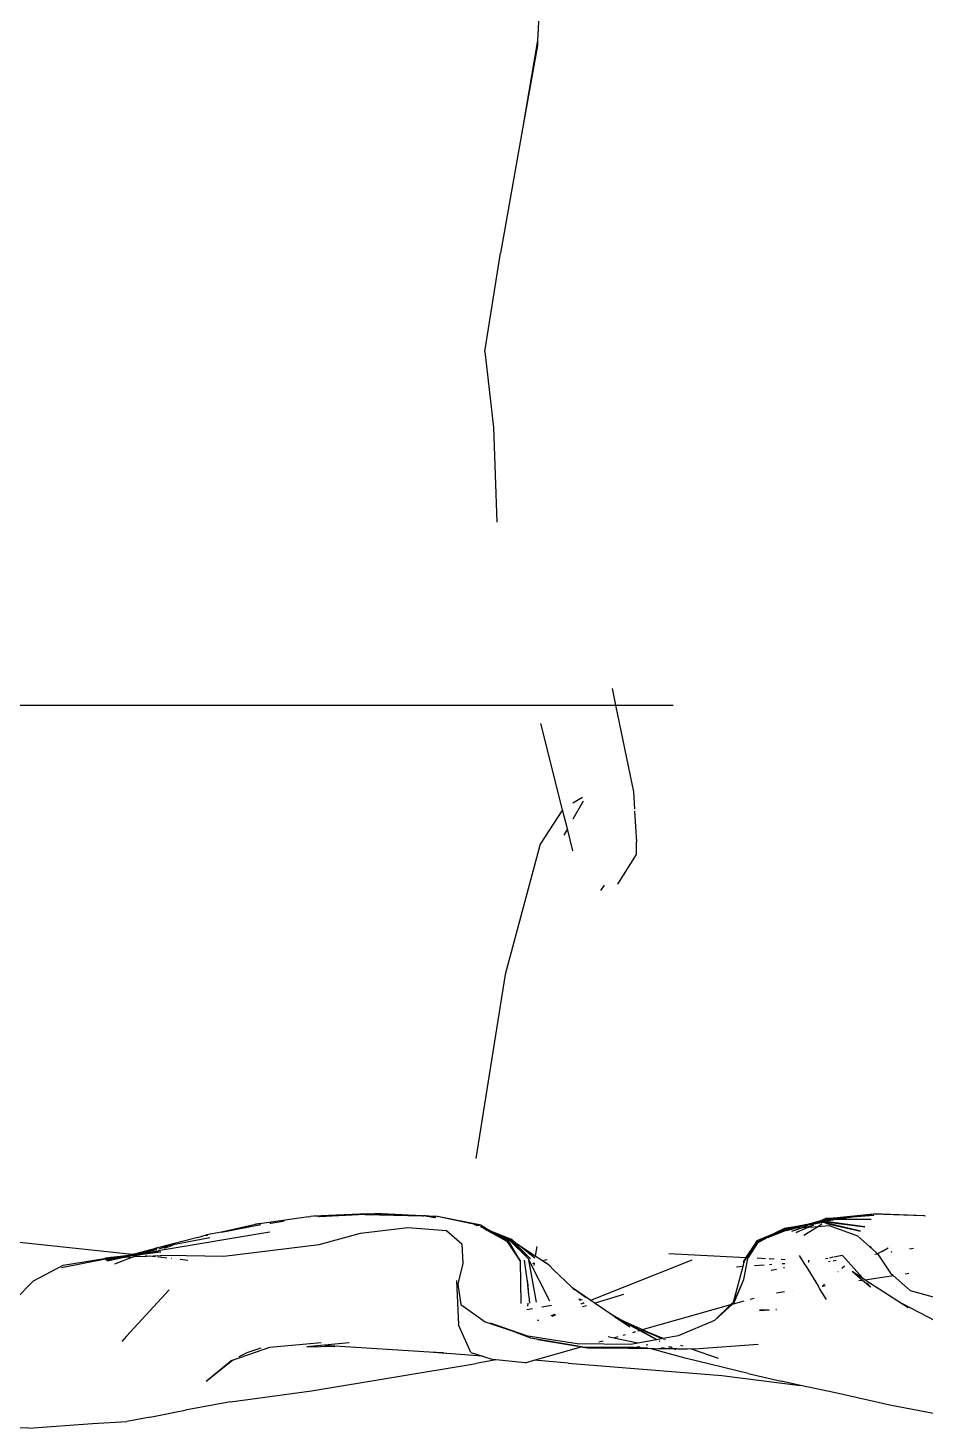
# Model space of a CAD drawing. Header units: millimetres. Extents: x -41292 to 298682, y -22072 to 33155.
# Drawn here: x 34556.5 to 34774.7, y -11864.1 to -11523.8 of the extents above; entities that cross this region are included whole.
import ezdxf

# ---------------------------------------------------------------- set-up
doc = ezdxf.new("R2010")
doc.units = ezdxf.units.MM

# ---------------------------------------------------------------- blocks, each defined once
blk = doc.blocks.new('rmfnasesx')
for p, q in [((62145.76, 4026.56), (62143.74, 3985.6)), ((62143.74, 3985.6), (62140.1, 3964.13)), ((62143.74, 3985.6), (62143.68, 3984.34)), ((62143.68, 3984.34), (62140.1, 3964.13)), ((62140.1, 3964.13), (62134.75, 3933.9)), ((62130.92, 3910.02), (62134.75, 3933.9)), ((62130.92, 3910.02), (62133.02, 3891.53)), ((62133.02, 3891.53), (62133.81, 3868.49)), ((62161.84, 3828.05), (62162.68, 3824.03)), ((61725.42, 3824.03), (62162.68, 3824.03)), ((62162.68, 3824.03), (62167.05, 3803)), ((62162.68, 3824.03), (62176.72, 3824.03)), ((62149.82, 3798.62), (62144.56, 3819.56)), ((62154.86, 3800.7), (62152.34, 3796.32)), ((62154.66, 3801.6), (62152.35, 3800.21)), ((62167.05, 3803), (62167.3, 3798.72)), ((62149.82, 3798.62), (62144.37, 3790.26)), ((62150.99, 3793.96), (62149.82, 3798.62)), ((62167.33, 3798.27), (62167.77, 3790.78)), ((62150.99, 3793.96), (62150.11, 3792.44)), ((62152.33, 3788.59), (62150.99, 3793.96)), ((62167.67, 3790.66), (62167.77, 3790.78)), ((62167.67, 3790.66), (62167.68, 3790.62)), ((62167.82, 3787.76), (62167.77, 3790.78)), ((62144.37, 3790.26), (62135.84, 3758.56)), ((62163.23, 3780.53), (62167.82, 3787.76)), ((62159.13, 3779.01), (62160.05, 3780.26)), ((62135.84, 3758.56), (62128.75, 3713.89)), ((62088.04, 3699.7), (62076.14, 3698.01)), ((62078.88, 3698.16), (62081.83, 3698.66)), ((62082.12, 3698.69), (62081.83, 3698.66)), ((62088.04, 3699.7), (62088.4, 3699.76)), ((62088.4, 3699.76), (62088.5, 3699.76)), ((62089.24, 3699.87), (62088.5, 3699.76)), ((62102.36, 3700.43), (62089.24, 3699.87)), ((62089.59, 3699.81), (62102.36, 3700.43)), ((62090.6, 3699.66), (62090.49, 3699.68)), ((62102.36, 3700.43), (62090.6, 3699.66)), ((62101.82, 3700.28), (62090.6, 3699.66)), ((62101.82, 3700.28), (62102.36, 3700.43)), ((62101.82, 3700.28), (62115.66, 3699.95)), ((62102.36, 3700.43), (62104.15, 3700.51)), ((62115.66, 3699.95), (62102.36, 3700.43)), ((62115.66, 3699.95), (62104.15, 3700.51)), ((62115.66, 3699.95), (62115.9, 3699.94)), ((62115.9, 3699.94), (62115.96, 3699.9)), ((62116.23, 3699.92), (62115.96, 3699.9)), ((62118.73, 3699.44), (62115.96, 3699.9)), ((62116.45, 3699.91), (62116.23, 3699.92)), ((62116.58, 3699.92), (62116.45, 3699.91)), ((62116.58, 3699.92), (62116.64, 3699.9)), ((62116.64, 3699.9), (62118.89, 3699.51)), ((62116.64, 3699.9), (62117.15, 3699.9)), ((62117.3, 3699.87), (62117.15, 3699.9)), ((62119.28, 3699.78), (62117.3, 3699.87)), ((62119.02, 3699.56), (62117.3, 3699.87)), ((62119.28, 3699.78), (62119.39, 3699.73)), ((62130.01, 3697.68), (62119.39, 3699.73)), ((62127.37, 3698.07), (62119.39, 3699.73)), ((62209.82, 3697.95), (62212.65, 3698.8)), ((62212.19, 3698.43), (62213.36, 3698.73)), ((62212.65, 3698.8), (62213.8, 3699.23)), ((62212.65, 3698.8), (62213.39, 3699.02)), ((62213.36, 3698.73), (62212.76, 3698.47)), ((62213.97, 3698.98), (62213.36, 3698.73)), ((62213.37, 3698.83), (62213.81, 3698.98)), ((62213.38, 3698.92), (62213.57, 3699)), ((62213.39, 3699.02), (62213.57, 3699)), ((62213.57, 3699), (62213.61, 3699.02)), ((62213.61, 3699.02), (62214.11, 3699.24)), ((62213.61, 3699.02), (62213.81, 3698.98)), ((62214.11, 3699.24), (62213.8, 3699.23)), ((62213.97, 3698.98), (62213.81, 3698.98)), ((62214.06, 3699.02), (62213.97, 3698.98)), ((62214.02, 3698.75), (62214.04, 3698.76)), ((62214.04, 3698.76), (62214.08, 3698.77)), ((62214.3, 3699.12), (62214.06, 3699.02)), ((62215.56, 3698.98), (62214.06, 3699.02)), ((62214.46, 3698.92), (62214.08, 3698.77)), ((62214.11, 3699.24), (62214.26, 3699.26)), ((62214.27, 3698.8), (62214.2, 3698.75)), ((62214.26, 3699.26), (62225.43, 3700.41)), ((62219.88, 3699.61), (62214.26, 3699.26)), ((62214.27, 3698.8), (62215.56, 3698.98)), ((62214.46, 3698.92), (62214.27, 3698.8)), ((62218.84, 3699.46), (62214.3, 3699.12)), ((62215.56, 3698.98), (62215.61, 3698.98)), ((62215.61, 3698.98), (62215.77, 3699.01)), ((62215.77, 3699.01), (62215.84, 3699.01)), ((62215.84, 3699.01), (62218.84, 3699.46)), ((62224.83, 3699), (62215.84, 3699.01)), ((62219.28, 3699.49), (62218.84, 3699.46)), ((62225.53, 3699.96), (62219.28, 3699.49)), ((62219.28, 3699.49), (62219.88, 3699.61)), ((62219.88, 3699.61), (62220.34, 3699.64)), ((62220.34, 3699.64), (62225.43, 3700.41)), ((62220.34, 3699.64), (62224.72, 3700.25)), ((62225.53, 3699.96), (62220.34, 3699.64)), ((62224.72, 3700.25), (62225.43, 3700.41)), ((62225.43, 3700.41), (62237.65, 3699.96)), ((62237.92, 3699.9), (62225.43, 3700.41)), ((62237.65, 3699.96), (62237.92, 3699.9)), ((62237.92, 3699.9), (62238.01, 3699.9)), ((62078.61, 3695.96), (62051.49, 3691.41)), ((62061.94, 3694.86), (62063.2, 3695.26)), ((62063.12, 3695.17), (62063.2, 3695.26)), ((62066.84, 3695.97), (62063.2, 3695.26)), ((62063.43, 3695.22), (62063.22, 3695.17)), ((62063.43, 3695.22), (62063.52, 3695.23)), ((62075.86, 3697.97), (62066.84, 3695.97)), ((62066.84, 3695.97), (62075.14, 3697.87)), ((62066.84, 3695.97), (62076.42, 3697.84)), ((62075.86, 3697.97), (62075.14, 3697.87)), ((62075.93, 3697.99), (62075.86, 3697.97)), ((62076.14, 3698.01), (62075.93, 3697.99)), ((62078.66, 3698.13), (62078.88, 3698.16)), ((62090.6, 3692.93), (62100.7, 3695.69)), ((62100.7, 3695.69), (62112.21, 3697.05)), ((62112.21, 3697.05), (62121.59, 3696.38)), ((62121.59, 3696.38), (62125.33, 3693.08)), ((62127.52, 3698.04), (62127.37, 3698.07)), ((62129.21, 3697.74), (62127.52, 3698.04)), ((62128.92, 3697.7), (62127.52, 3698.04)), ((62129.01, 3697.51), (62128.33, 3697.78)), ((62128.95, 3697.7), (62128.92, 3697.7)), ((62129.24, 3697.55), (62128.95, 3697.7)), ((62129.17, 3697.67), (62128.95, 3697.7)), ((62129.36, 3697.57), (62129.17, 3697.67)), ((62129.36, 3697.66), (62129.17, 3697.67)), ((62129.21, 3697.74), (62129.36, 3697.66)), ((62130.01, 3697.68), (62129.21, 3697.74)), ((62129.28, 3697.56), (62129.24, 3697.55)), ((62129.39, 3697.65), (62129.36, 3697.66)), ((62129.5, 3697.59), (62129.39, 3697.65)), ((62129.58, 3697.61), (62129.5, 3697.59)), ((62130.01, 3697.68), (62129.58, 3697.61)), ((62129.88, 3697.4), (62130.2, 3697.18)), ((62130.01, 3697.68), (62132.36, 3696.22)), ((62130.27, 3697.15), (62130.2, 3697.18)), ((62130.28, 3697.12), (62130.27, 3697.15)), ((62130.44, 3697.01), (62130.28, 3697.12)), ((62130.64, 3696.87), (62130.44, 3697.01)), ((62130.6, 3696.96), (62130.44, 3697.01)), ((62130.63, 3696.95), (62130.6, 3696.96)), ((62130.88, 3696.81), (62130.63, 3696.95)), ((62130.64, 3696.87), (62130.88, 3696.81)), ((62130.64, 3696.87), (62136.3, 3693.78)), ((62130.88, 3696.81), (62131.1, 3696.68)), ((62131.31, 3696.67), (62130.88, 3696.81)), ((62131.24, 3696.64), (62131.1, 3696.68)), ((62131.24, 3696.64), (62131.39, 3696.57)), ((62131.31, 3696.67), (62131.73, 3696.46)), ((62131.39, 3696.57), (62131.48, 3696.53)), ((62131.73, 3696.46), (62131.48, 3696.53)), ((62131.96, 3696.34), (62131.73, 3696.46)), ((62132.28, 3696.22), (62131.96, 3696.34)), ((62132.36, 3696.22), (62132.28, 3696.22)), ((62132.52, 3696.06), (62132.28, 3696.22)), ((62132.36, 3696.22), (62132.58, 3696.08)), ((62132.9, 3695.89), (62132.52, 3696.06)), ((62132.58, 3696.08), (62132.9, 3695.89)), ((62133.36, 3695.79), (62132.58, 3696.08)), ((62132.9, 3695.89), (62133.08, 3695.77)), ((62136.95, 3694.04), (62133.08, 3695.77)), ((62136.77, 3694.23), (62133.08, 3695.77)), ((62133.08, 3695.77), (62133.72, 3695.38)), ((62137.21, 3694.27), (62133.36, 3695.79)), ((62133.36, 3695.79), (62136.99, 3694.23)), ((62133.72, 3695.38), (62136.3, 3693.78)), ((62133.72, 3695.38), (62136.62, 3693.98)), ((62198.28, 3694.16), (62200.69, 3695.22)), ((62199.87, 3694.76), (62205.52, 3696.89)), ((62199.87, 3694.76), (62200.69, 3695.22)), ((62200, 3695.06), (62203.69, 3696.86)), ((62201.57, 3695.71), (62200, 3695.06)), ((62200.69, 3695.22), (62201, 3695.36)), ((62201, 3695.36), (62203.86, 3696.63)), ((62201, 3695.36), (62201.57, 3695.71)), ((62201.87, 3695.83), (62201.57, 3695.71)), ((62203.59, 3696.76), (62201.87, 3695.83)), ((62203.86, 3696.63), (62201.87, 3695.83)), ((62204.53, 3696.93), (62203.59, 3696.76)), ((62203.59, 3696.76), (62203.69, 3696.86)), ((62204.69, 3697), (62203.69, 3696.86)), ((62203.86, 3696.63), (62206.81, 3697.23)), ((62206.32, 3697.18), (62203.86, 3696.63)), ((62204.53, 3696.93), (62203.86, 3696.63)), ((62206.58, 3696.97), (62204.32, 3696.38)), ((62204.32, 3696.38), (62206.27, 3696.94)), ((62204.69, 3697), (62204.53, 3696.93)), ((62205.24, 3697.06), (62204.69, 3697)), ((62205.82, 3697.17), (62205.24, 3697.06)), ((62205.52, 3696.89), (62206.27, 3696.94)), ((62205.6, 3696.17), (62208.27, 3697.08)), ((62205.6, 3696.17), (62207.99, 3697.07)), ((62208.49, 3697.66), (62205.82, 3697.17)), ((62207.13, 3697.36), (62205.82, 3697.17)), ((62206.27, 3696.94), (62207.52, 3697.31)), ((62206.27, 3696.94), (62206.58, 3696.97)), ((62208.17, 3697.38), (62206.58, 3696.97)), ((62206.58, 3696.97), (62207.99, 3697.07)), ((62209.72, 3697.19), (62206.61, 3695.88)), ((62206.61, 3695.88), (62209.49, 3697.17)), ((62208.49, 3697.66), (62207.13, 3697.36)), ((62208.23, 3697.52), (62207.13, 3697.36)), ((62207.99, 3697.07), (62209.11, 3697.48)), ((62207.99, 3697.07), (62208.27, 3697.08)), ((62208.23, 3697.52), (62210.32, 3697.94)), ((62208.23, 3697.52), (62209.08, 3697.77)), ((62209.3, 3697.67), (62208.23, 3697.52)), ((62208.27, 3697.08), (62209.57, 3697.53)), ((62208.27, 3697.08), (62209.49, 3697.17)), ((62209.08, 3697.77), (62208.49, 3697.66)), ((62212.02, 3697.35), (62208.51, 3695.1)), ((62209.08, 3697.77), (62209.4, 3697.86)), ((62210.32, 3697.94), (62209.3, 3697.67)), ((62209.83, 3697.75), (62209.3, 3697.67)), ((62209.4, 3697.86), (62209.56, 3697.9)), ((62209.49, 3697.17), (62210.53, 3697.64)), ((62209.49, 3697.17), (62209.72, 3697.19)), ((62209.56, 3697.9), (62209.82, 3697.95)), ((62210.87, 3697.67), (62209.72, 3697.19)), ((62209.72, 3697.19), (62212.02, 3697.35)), ((62211.01, 3698.12), (62209.82, 3697.95)), ((62209.83, 3697.75), (62210.32, 3697.94)), ((62210.5, 3697.85), (62209.83, 3697.75)), ((62210.32, 3697.94), (62211.01, 3698.12)), ((62210.5, 3697.85), (62211.41, 3698.16)), ((62211.24, 3697.96), (62210.5, 3697.85)), ((62211.24, 3698.18), (62211.01, 3698.12)), ((62211.24, 3697.96), (62211.93, 3698.26)), ((62211.53, 3698.25), (62211.24, 3698.18)), ((62211.24, 3698.18), (62211.41, 3698.16)), ((62211.71, 3698.03), (62211.24, 3697.96)), ((62211.41, 3698.16), (62211.62, 3698.23)), ((62211.62, 3698.23), (62211.53, 3698.25)), ((62211.62, 3698.23), (62211.7, 3698.26)), ((62211.7, 3698.26), (62212.19, 3698.43)), ((62211.7, 3698.26), (62211.93, 3698.26)), ((62212.57, 3698.4), (62211.71, 3698.03)), ((62213.45, 3698.27), (62211.71, 3698.03)), ((62212.15, 3698.37), (62211.93, 3698.26)), ((62212.86, 3697.89), (62212.02, 3697.35)), ((62212.02, 3697.35), (62214.67, 3697.54)), ((62212.15, 3698.37), (62212.19, 3698.43)), ((62212.15, 3698.37), (62212.57, 3698.4)), ((62212.76, 3698.47), (62212.57, 3698.4)), ((62212.76, 3698.47), (62213.2, 3698.52)), ((62213.3, 3698.57), (62213.2, 3698.52)), ((62213.2, 3698.52), (62213.74, 3698.45)), ((62213.81, 3698.5), (62213.3, 3698.57)), ((62213.74, 3698.45), (62213.45, 3698.27)), ((62214.02, 3698.02), (62213.45, 3698.27)), ((62222.25, 3696.16), (62213.45, 3698.27)), ((62213.81, 3698.5), (62213.74, 3698.45)), ((62213.74, 3698.45), (62223.36, 3697.21)), ((62223.36, 3697.21), (62213.81, 3698.5)), ((62214.02, 3698.02), (62222.25, 3696.16)), ((62214.67, 3697.54), (62221.55, 3695.02)), ((62045.13, 3690.52), (62006.82, 3694.55)), ((62045.13, 3690.52), (62050.92, 3692.05)), ((62050.92, 3692.05), (62048.95, 3691.26)), ((62051.01, 3692.07), (62050.92, 3692.05)), ((62051.02, 3692.04), (62050.92, 3692.05)), ((62051.02, 3692.04), (62051.06, 3692.09)), ((62051.06, 3692.09), (62051.16, 3692.1)), ((62051.16, 3692.1), (62051.32, 3692.12)), ((62061.13, 3694.66), (62051.32, 3692.12)), ((62064.07, 3694.55), (62051.32, 3692.12)), ((62051.64, 3691.89), (62053.61, 3692.47)), ((62053.01, 3692.05), (62053.06, 3692.06)), ((62054.97, 3692.67), (62053.06, 3692.06)), ((62053.71, 3692.48), (62053.61, 3692.47)), ((62055.12, 3692.69), (62054.97, 3692.67)), ((62061.13, 3694.66), (62061.94, 3694.86)), ((62063.12, 3695.17), (62061.94, 3694.86)), ((62063.2, 3695.19), (62063.12, 3695.17)), ((62067.43, 3690.09), (62090.6, 3692.93)), ((62125.33, 3693.08), (62125.53, 3688.32)), ((62136.3, 3693.78), (62136.62, 3693.98)), ((62136.3, 3693.78), (62139.5, 3688.96)), ((62136.3, 3693.78), (62139.47, 3688.88)), ((62139.5, 3688.96), (62136.62, 3693.98)), ((62136.95, 3694.04), (62136.77, 3694.23)), ((62136.95, 3694.04), (62141.51, 3689.47)), ((62137.21, 3694.27), (62136.99, 3694.23)), ((62136.99, 3694.23), (62142.05, 3689.5)), ((62142.05, 3689.5), (62137.21, 3694.27)), ((62137.64, 3693.99), (62137.21, 3694.27)), ((62138.52, 3693.23), (62137.21, 3694.27)), ((62138.52, 3693.23), (62137.64, 3693.99)), ((62138.52, 3693.23), (62138.84, 3693.02)), ((62143.05, 3689.64), (62138.84, 3693.02)), ((62138.84, 3693.02), (62143.19, 3690.18)), ((62143.55, 3692.49), (62143.19, 3690.18)), ((62197.09, 3693.85), (62194.42, 3689.73)), ((62194.42, 3689.73), (62197.05, 3693.61)), ((62197.05, 3693.61), (62194.53, 3689.72)), ((62196.92, 3693.17), (62194.53, 3689.72)), ((62194.86, 3689.56), (62197.37, 3693.42)), ((62196.92, 3693.17), (62197.05, 3693.61)), ((62196.92, 3693.17), (62197.37, 3693.42)), ((62197.05, 3693.61), (62197.68, 3693.89)), ((62197.05, 3693.61), (62197.09, 3693.85)), ((62200, 3695.06), (62197.09, 3693.85)), ((62197.37, 3693.42), (62199.74, 3694.71)), ((62197.37, 3693.42), (62197.68, 3693.89)), ((62197.68, 3693.89), (62197.71, 3693.94)), ((62197.71, 3693.94), (62197.78, 3693.97)), ((62197.78, 3693.97), (62200, 3695.06)), ((62197.78, 3693.97), (62198.28, 3694.16)), ((62198.28, 3694.16), (62199.74, 3694.71)), ((62199.74, 3694.71), (62199.87, 3694.76)), ((62221.55, 3695.02), (62224.52, 3692.39)), ((62224.52, 3692.39), (62224.44, 3692.36)), ((62224.72, 3692.47), (62224.52, 3692.39)), ((62224.52, 3692.39), (62224.75, 3692.18)), ((62224.75, 3692.18), (62224.61, 3692.11)), ((62224.92, 3692.26), (62224.75, 3692.18)), ((62224.75, 3692.18), (62226.42, 3690.7)), ((62227.49, 3691.25), (62228.97, 3692.17)), ((62235.19, 3691.96), (62234.22, 3691.8)), ((62027.94, 3687.32), (62038.67, 3689.5)), ((62028.36, 3687.89), (62038.44, 3689.53)), ((62039.2, 3689.69), (62038.44, 3689.53)), ((62038.67, 3689.5), (62040.26, 3689.74)), ((62038.67, 3689.5), (62039.51, 3689.71)), ((62042.03, 3689.82), (62038.72, 3689.12)), ((62038.72, 3689.12), (62042.18, 3689.74)), ((62039.18, 3688.95), (62043.13, 3689.86)), ((62039.18, 3688.95), (62042.18, 3689.74)), ((62039.2, 3689.69), (62039.51, 3689.71)), ((62039.62, 3689.71), (62039.51, 3689.71)), ((62039.93, 3689.77), (62039.62, 3689.71)), ((62039.62, 3689.71), (62040.26, 3689.74)), ((62042.32, 3690.04), (62039.93, 3689.77)), ((62039.93, 3689.77), (62040.71, 3689.81)), ((62040.26, 3689.74), (62040.71, 3689.81)), ((62040.26, 3689.74), (62040.79, 3689.76)), ((62040.71, 3689.81), (62042.32, 3690.04)), ((62040.71, 3689.81), (62041.35, 3689.83)), ((62040.79, 3689.76), (62041.35, 3689.83)), ((62040.79, 3689.76), (62042.03, 3689.82)), ((62045.47, 3689.97), (62040.85, 3688.2)), ((62041.35, 3689.83), (62043.17, 3690.05)), ((62041.35, 3689.83), (62042.03, 3689.82)), ((62042.28, 3689.87), (62042.03, 3689.82)), ((62042.18, 3689.74), (62042.54, 3689.84)), ((62043.17, 3690.05), (62042.28, 3689.87)), ((62042.28, 3689.87), (62042.54, 3689.84)), ((62042.32, 3690.04), (62044.61, 3690.39)), ((62044.07, 3690.24), (62042.32, 3690.04)), ((62042.54, 3689.84), (62042.72, 3689.89)), ((62042.72, 3689.89), (62043.52, 3690.1)), ((62042.72, 3689.89), (62042.78, 3689.85)), ((62042.78, 3689.85), (62043.06, 3689.9)), ((62043.06, 3689.9), (62043.13, 3689.86)), ((62043.13, 3689.86), (62043.33, 3689.91)), ((62043.52, 3690.1), (62043.17, 3690.05)), ((62043.33, 3689.91), (62044.82, 3690.26)), ((62043.33, 3689.91), (62045.47, 3689.97)), ((62043.52, 3690.1), (62044.82, 3690.26)), ((62044.07, 3690.24), (62043.52, 3690.1)), ((62044.61, 3690.39), (62044.07, 3690.24)), ((62045.42, 3690.39), (62044.07, 3690.24)), ((62044.61, 3690.39), (62046.75, 3690.7)), ((62045.13, 3690.52), (62044.61, 3690.39)), ((62044.82, 3690.26), (62046.89, 3690.51)), ((62044.82, 3690.26), (62045.42, 3690.39)), ((62048.74, 3691.22), (62045.13, 3690.52)), ((62045.42, 3690.39), (62051.49, 3691.41)), ((62045.42, 3690.39), (62046.75, 3690.7)), ((62045.42, 3690.39), (62047.08, 3690.58)), ((62045.53, 3689.97), (62045.47, 3689.97)), ((62045.55, 3690), (62045.53, 3689.97)), ((62045.62, 3690), (62045.55, 3690)), ((62046.54, 3690.37), (62045.62, 3690)), ((62045.62, 3690), (62048.71, 3690.15)), ((62046.59, 3690.37), (62046.54, 3690.37)), ((62046.89, 3690.51), (62046.59, 3690.37)), ((62047.05, 3690.32), (62046.59, 3690.37)), ((62046.75, 3690.7), (62048.38, 3691.08)), ((62046.75, 3690.7), (62047.8, 3690.86)), ((62047, 3690.52), (62046.89, 3690.51)), ((62047, 3690.52), (62052.09, 3691.15)), ((62047.08, 3690.58), (62047, 3690.52)), ((62047.18, 3690.59), (62047.08, 3690.58)), ((62052.09, 3691.15), (62047.18, 3690.59)), ((62047.25, 3690.65), (62047.18, 3690.59)), ((62047.4, 3690.67), (62047.25, 3690.65)), ((62047.8, 3690.86), (62047.4, 3690.67)), ((62047.8, 3690.86), (62047.94, 3690.88)), ((62047.94, 3690.88), (62051.49, 3691.41)), ((62048.38, 3691.08), (62047.94, 3690.88)), ((62048.71, 3690.15), (62048.36, 3690.18)), ((62048.38, 3691.08), (62048.61, 3691.13)), ((62048.61, 3691.13), (62051.16, 3691.72)), ((62048.74, 3691.22), (62048.61, 3691.13)), ((62048.71, 3690.15), (62053.67, 3690.32)), ((62048.95, 3691.26), (62048.74, 3691.22)), ((62051.16, 3691.72), (62048.95, 3691.26)), ((62050.84, 3689.92), (62049.35, 3690.08)), ((62051.57, 3689.85), (62051.37, 3689.87)), ((62053.56, 3689.64), (62051.76, 3689.83)), ((62053.67, 3690.32), (62067.43, 3690.09)), ((62054.77, 3689.51), (62054.71, 3689.52)), ((62058.71, 3689.09), (62056.85, 3689.29)), ((62139.5, 3688.96), (62139.47, 3688.88)), ((62139.47, 3688.88), (62139.64, 3678.61)), ((62141.28, 3683.9), (62140.58, 3689.15)), ((62141.51, 3689.47), (62141.57, 3689.37)), ((62141.57, 3689.37), (62141.64, 3689.28)), ((62141.58, 3689.34), (62141.57, 3689.37)), ((62141.65, 3689.21), (62141.64, 3689.28)), ((62146.72, 3679.21), (62141.65, 3689.21)), ((62143.44, 3678.9), (62141.65, 3689.21)), ((62142.57, 3688.37), (62142.93, 3688.47)), ((62142.93, 3688.47), (62142.81, 3687.83)), ((62142.92, 3688.5), (62142.93, 3688.47)), ((62143.19, 3690.18), (62144.96, 3689.02)), ((62144.96, 3689.02), (62146.11, 3689.33)), ((62144.96, 3689.02), (62145.76, 3688.5)), ((62146.68, 3687.75), (62145.76, 3688.5)), ((62156.68, 3679.41), (62181.36, 3689.2)), ((62194.42, 3689.73), (62175.63, 3690.66)), ((62193.82, 3688.7), (62193.74, 3687.73)), ((62193.74, 3687.73), (62193.95, 3688.66)), ((62193.82, 3688.7), (62194.19, 3689.38)), ((62194.11, 3689.12), (62193.82, 3688.7)), ((62193.88, 3684.43), (62194.86, 3689.56)), ((62193.95, 3688.66), (62194.11, 3689.12)), ((62194.12, 3689.16), (62194.11, 3689.12)), ((62194.12, 3689.16), (62194.17, 3689.21)), ((62194.18, 3689.24), (62194.17, 3689.21)), ((62194.53, 3689.72), (62194.18, 3689.24)), ((62194.18, 3689.24), (62194.19, 3689.38)), ((62194.19, 3689.38), (62194.42, 3689.73)), ((62194.53, 3689.72), (62194.42, 3689.73)), ((62199.17, 3689.49), (62197.11, 3689.59)), ((62201.3, 3689.39), (62200.04, 3689.45)), ((62203.93, 3689.25), (62202.98, 3689.3)), ((62208.84, 3687.98), (62207.45, 3690.31)), ((62209.84, 3688.96), (62209.51, 3688.98)), ((62209.52, 3688.75), (62209.71, 3688.76)), ((62209.58, 3688.55), (62209.54, 3688.54)), ((62214.36, 3689.57), (62213.79, 3689.45)), ((62214.49, 3688.73), (62214.47, 3688.73)), ((62214.93, 3688.8), (62214.49, 3688.73)), ((62215.58, 3689.83), (62214.77, 3689.66)), ((62216.39, 3689.02), (62215.66, 3688.91)), ((62217.85, 3690.31), (62215.77, 3689.87)), ((62222.75, 3684.83), (62217.92, 3690.24)), ((62226.49, 3690.6), (62225.73, 3690.48)), ((62227.49, 3691.25), (62226.42, 3690.7)), ((62226.42, 3690.7), (62226.49, 3690.6)), ((62226.49, 3690.6), (62229.54, 3685.98)), ((62229.93, 3691.14), (62229.68, 3691.1)), ((62021.12, 3684.12), (62028.36, 3687.89)), ((62125.53, 3688.32), (62124.6, 3684.39)), ((62147.56, 3686.85), (62146.68, 3687.75)), ((62147.56, 3686.85), (62152.04, 3682.59)), ((62191.39, 3678.97), (62193.72, 3687.66)), ((62192.15, 3687.56), (62193.72, 3687.66)), ((62193.72, 3687.66), (62193.74, 3687.73)), ((62196.49, 3687.85), (62198.81, 3688.01)), ((62200.16, 3688.11), (62200.73, 3688.14)), ((62201.86, 3686.91), (62200.56, 3686.63)), ((62203.24, 3688.32), (62203.85, 3688.36)), ((62203.76, 3687.31), (62203.51, 3687.26)), ((62208.84, 3687.98), (62212.05, 3682.71)), ((62216.81, 3686.29), (62216.78, 3686.27)), ((62218.36, 3687.71), (62217.75, 3687.15)), ((62220.27, 3686.43), (62222.75, 3684.83)), ((62220.27, 3686.43), (62222.76, 3684.3)), ((62223.44, 3684.4), (62230.2, 3685.4)), ((62229.54, 3685.98), (62230.2, 3685.4)), ((62230.2, 3685.4), (62234.36, 3681.79)), ((62233.17, 3685.84), (62234, 3685.97)), ((62016.51, 3679.38), (62021.12, 3684.12)), ((62054.15, 3681.96), (62043.79, 3670.69)), ((62124.05, 3684.16), (62124.48, 3673.43)), ((62124.6, 3684.39), (62124.33, 3683.28)), ((62124.33, 3683.28), (62125.05, 3678.4)), ((62141.1, 3684.66), (62141.57, 3680.68)), ((62141.28, 3683.9), (62141.57, 3680.68)), ((62152.04, 3682.59), (62152.09, 3682.56)), ((62152.09, 3682.56), (62156.68, 3679.41)), ((62152.09, 3682.56), (62152.43, 3682.23)), ((62155.58, 3679.97), (62152.43, 3682.23)), ((62152.43, 3682.23), (62152.68, 3681.99)), ((62155.58, 3679.97), (62152.68, 3681.99)), ((62191.52, 3679.09), (62193.88, 3684.43)), ((62191.69, 3679.26), (62193.88, 3684.43)), ((62205.64, 3681.76), (62205.67, 3681.77)), ((62211.98, 3682.7), (62212.05, 3682.71)), ((62212.34, 3682.24), (62212.05, 3682.71)), ((62212.34, 3682.24), (62212.29, 3682.19)), ((62213.97, 3679.57), (62212.34, 3682.24)), ((62212.92, 3682.84), (62213.02, 3682.86)), ((62213.02, 3682.86), (62212.95, 3682.79)), ((62213.49, 3683.28), (62213.02, 3682.86)), ((62213.02, 3682.86), (62213.74, 3682.96)), ((62221.83, 3684.16), (62222.76, 3684.3)), ((62222.75, 3684.83), (62223.44, 3684.4)), ((62222.76, 3684.3), (62224.71, 3682.63)), ((62223.44, 3684.4), (62232.52, 3678.56)), ((62224.71, 3682.63), (62223.9, 3683.54)), ((62224.71, 3682.63), (62224.8, 3682.56)), ((62234.36, 3681.79), (62244.33, 3679.05)), ((62125.05, 3678.4), (62131.02, 3674.13)), ((62141.37, 3678.7), (62141.25, 3677.93)), ((62141.57, 3680.68), (62141.47, 3680.69)), ((62141.57, 3680.68), (62141.62, 3680.27)), ((62141.62, 3680.27), (62141.58, 3680.03)), ((62141.62, 3680.27), (62141.8, 3678.72)), ((62146.31, 3680.21), (62146.26, 3680.22)), ((62154.28, 3679.58), (62153.79, 3679.62)), ((62154.6, 3679.47), (62153.92, 3679.35)), ((62154.3, 3678.53), (62155.07, 3678.84)), ((62154.32, 3678.49), (62155.1, 3678.8)), ((62156.52, 3679.35), (62156.68, 3679.41)), ((62156.68, 3679.41), (62157.72, 3678.7)), ((62157.72, 3678.7), (62157.56, 3678.65)), ((62164.6, 3680.82), (62157.72, 3678.7)), ((62157.72, 3678.7), (62162.03, 3675.75)), ((62169.25, 3672.25), (62190.74, 3678.33)), ((62186.87, 3674.56), (62191.18, 3678.46)), ((62186.87, 3674.56), (62190.74, 3678.33)), ((62190.74, 3678.33), (62191.39, 3678.97)), ((62190.74, 3678.33), (62191.18, 3678.46)), ((62191.18, 3678.46), (62194.01, 3679.26)), ((62191.18, 3678.46), (62191.28, 3678.54)), ((62191.69, 3679.26), (62191.28, 3678.54)), ((62191.28, 3678.54), (62191.52, 3679.09)), ((62191.28, 3678.54), (62191.39, 3678.97)), ((62191.39, 3678.97), (62191.52, 3679.09)), ((62191.52, 3679.09), (62191.69, 3679.26)), ((62195.43, 3679.66), (62196.38, 3679.93)), ((62201.84, 3681.2), (62203.8, 3681.49)), ((62232.52, 3678.56), (62233.88, 3677.65)), ((62240.62, 3674.34), (62232.52, 3678.56)), ((62142.54, 3677.33), (62141.16, 3677.09)), ((62147.14, 3678.15), (62144.74, 3677.72)), ((62147.03, 3675.67), (62147.98, 3676.04)), ((62148.1, 3675.74), (62147.24, 3675.47)), ((62155.66, 3678.07), (62154.67, 3677.76)), ((62162.03, 3675.75), (62161.42, 3676.08)), ((62164.31, 3674.5), (62162.03, 3675.75)), ((62162.03, 3675.75), (62162.85, 3675.16)), ((62162.85, 3675.16), (62162.95, 3675.12)), ((62162.95, 3675.12), (62163, 3675.08)), ((62163, 3675.08), (62168.6, 3672.07)), ((62163, 3675.08), (62164.31, 3674.5)), ((62163, 3675.08), (62166.14, 3672.93)), ((62199.79, 3677.07), (62197.75, 3676.99)), ((62197.75, 3676.89), (62200.18, 3677.03)), ((62201.83, 3677.16), (62201.69, 3677.16)), ((62201.69, 3677.12), (62201.81, 3677.13)), ((62127.51, 3666.67), (62124.48, 3673.43)), ((62131.02, 3674.13), (62136.56, 3672.28)), ((62140.9, 3670.83), (62132.32, 3673.87)), ((62136.56, 3672.28), (62132.32, 3673.87)), ((62136.56, 3672.28), (62140.9, 3670.83)), ((62142.13, 3670.2), (62136.56, 3672.28)), ((62144.01, 3674.48), (62143.74, 3674.5)), ((62144.06, 3674.49), (62144.01, 3674.48)), ((62168.7, 3672.1), (62164.31, 3674.5)), ((62164.31, 3674.5), (62169.25, 3672.25)), ((62166.94, 3671.6), (62167.6, 3671.78)), ((62168.14, 3671.94), (62168.6, 3672.07)), ((62168.6, 3672.07), (62168.7, 3672.1)), ((62168.6, 3672.07), (62172.65, 3669.89)), ((62168.7, 3672.1), (62169.05, 3672.19)), ((62172.65, 3669.89), (62168.7, 3672.1)), ((62169.05, 3672.19), (62169.17, 3672.23)), ((62173.9, 3670.11), (62169.05, 3672.19)), ((62169.17, 3672.23), (62169.25, 3672.25)), ((62169.17, 3672.23), (62170.45, 3671.71)), ((62169.25, 3672.25), (62170.45, 3671.71)), ((62170.45, 3671.71), (62174.21, 3670.17)), ((62170.45, 3671.71), (62173.9, 3670.11)), ((62178.01, 3670.85), (62186.87, 3674.56)), ((62043.79, 3670.69), (62042.61, 3669.35)), ((62069.54, 3664.8), (62078.65, 3668.02)), ((62078.65, 3668.02), (62091.08, 3669.17)), ((62097.89, 3669.05), (62087.6, 3668.05)), ((62087.6, 3668.05), (62094.4, 3668.27)), ((62094.4, 3668.27), (62092.09, 3668.42)), ((62117.39, 3666.8), (62094.4, 3668.27)), ((62140.9, 3670.83), (62153.37, 3668.9)), ((62143.78, 3669.82), (62142.13, 3670.2)), ((62153.52, 3668.2), (62142.13, 3670.2)), ((62142.9, 3664.8), (62154.38, 3668.05)), ((62143.78, 3669.82), (62153.52, 3668.2)), ((62153.37, 3668.9), (62166.42, 3668.76)), ((62154.38, 3668.05), (62153.52, 3668.2)), ((62154.59, 3668.01), (62154.38, 3668.05)), ((62154.66, 3668.01), (62154.59, 3668.01)), ((62154.66, 3668.01), (62155.87, 3667.81)), ((62167.31, 3667.88), (62154.66, 3668.01)), ((62158.66, 3669.26), (62159.73, 3669.56)), ((62160.94, 3670.55), (62162.27, 3670.28)), ((62162.27, 3670.28), (62163.37, 3670.59)), ((62162.27, 3670.28), (62168.15, 3669.07)), ((62164.58, 3670.93), (62165.09, 3671.07)), ((62166.42, 3668.76), (62168.15, 3669.07)), ((62168.58, 3667.98), (62167.82, 3668.02)), ((62168.15, 3669.07), (62172.65, 3669.89)), ((62170.15, 3668.66), (62170.55, 3668.58)), ((62172.71, 3669.9), (62172.65, 3669.89)), ((62172.71, 3669.9), (62173.9, 3670.11)), ((62173.3, 3669.54), (62173.34, 3669.55)), ((62173.34, 3669.55), (62173.44, 3669.46)), ((62173.48, 3669.47), (62173.44, 3669.46)), ((62173.9, 3670.11), (62174.21, 3670.17)), ((62174.21, 3670.17), (62178.01, 3670.85)), ((62174.59, 3669.81), (62174.47, 3669.87)), ((62174.75, 3669.95), (62174.87, 3669.9)), ((62176.22, 3667.97), (62175.54, 3668)), ((62176.03, 3668.07), (62176.22, 3667.97)), ((62179.11, 3668.22), (62178.57, 3668.41)), ((62197.37, 3668.61), (62181.87, 3667.47)), ((62063.18, 3659.74), (62069.54, 3664.8)), ((62063.18, 3659.74), (62069.16, 3664.64)), ((62069.54, 3664.83), (62069.16, 3664.64)), ((62073.01, 3666.63), (62071.09, 3665.64)), ((62076.43, 3667.73), (62073.01, 3666.63)), ((62130.35, 3665.78), (62117.39, 3666.8)), ((62120.82, 3666.59), (62117.39, 3666.8)), ((62127.51, 3666.67), (62130.35, 3665.78)), ((62133.58, 3664.93), (62128.77, 3664.02)), ((62130.35, 3665.78), (62132.83, 3665.01)), ((62133.58, 3664.93), (62132.83, 3665.01)), ((62140.74, 3664.19), (62133.58, 3664.93)), ((62140.74, 3664.19), (62142.9, 3664.8)), ((62151.21, 3664.14), (62142.9, 3664.8)), ((62155.87, 3667.81), (62159.88, 3667.79)), ((62160.29, 3667.78), (62159.88, 3667.79)), ((62160.29, 3667.78), (62162.29, 3667.82)), ((62167.23, 3667.75), (62160.29, 3667.78)), ((62171.35, 3667.57), (62160.29, 3667.78)), ((62162.29, 3667.82), (62167.31, 3667.88)), ((62162.29, 3667.82), (62167.23, 3667.75)), ((62167.23, 3667.75), (62170.61, 3667.73)), ((62170.61, 3667.73), (62167.31, 3667.88)), ((62179.63, 3665.29), (62171.35, 3667.57)), ((62172.2, 3667.56), (62171.35, 3667.57)), ((62172.2, 3667.56), (62173.66, 3667.67)), ((62173.07, 3667.67), (62173.17, 3667.69)), ((62173.17, 3667.69), (62173.66, 3667.67)), ((62173.66, 3667.67), (62173.79, 3667.68)), ((62173.87, 3667.78), (62173.79, 3667.77)), ((62173.79, 3667.68), (62176.83, 3667.64)), ((62174.43, 3667.74), (62173.87, 3667.78)), ((62174.1, 3667.81), (62174.43, 3667.74)), ((62174.43, 3667.74), (62174.86, 3667.79)), ((62176.22, 3667.97), (62176.28, 3667.93)), ((62176.51, 3667.95), (62176.28, 3667.93)), ((62176.83, 3667.64), (62177.27, 3667.4)), ((62177.57, 3667.63), (62176.83, 3667.64)), ((62181.07, 3667.54), (62177.57, 3667.63)), ((62177.57, 3667.63), (62180.21, 3667.61)), ((62194.93, 3661.58), (62179.63, 3665.29)), ((62181.19, 3667.49), (62181.07, 3667.54)), ((62187.72, 3665.21), (62181.19, 3667.49)), ((62181.87, 3667.47), (62181.19, 3667.49)), ((62088.74, 3657.39), (62128.77, 3664.02)), ((62151.21, 3664.14), (62188.56, 3661.07)), ((62194.93, 3661.58), (62202.97, 3659.74)), ((62188.56, 3661.07), (62207.72, 3658.71)), ((62207.72, 3658.71), (62202.97, 3659.74)), ((62216.16, 3656.9), (62207.72, 3658.71)), ((62069.05, 3654.68), (62058, 3652.67)), ((62069.05, 3654.68), (62088.74, 3657.39)), ((62229.42, 3653.92), (62216.16, 3656.9)), ((62049.55, 3650.98), (62043.85, 3649.93)), ((62049.55, 3650.98), (62052.79, 3651.67)), ((62052.79, 3651.67), (62055.5, 3652.17)), ((62055.5, 3652.17), (62058, 3652.67)), ((62242.15, 3651.43), (62229.42, 3653.92)), ((62020.01, 3648.35), (62005.93, 3648.57)), ((62020.01, 3648.35), (62035.53, 3649.46)), ((62035.53, 3649.46), (62043.85, 3649.93))]:
    blk.add_line(p, q)

msp = doc.modelspace()

# ---------------------------------------------------------------- block references
msp.add_blockref('rmfnasesx', (-27463.27, -15512.43))

doc.saveas('drawing.dxf')
